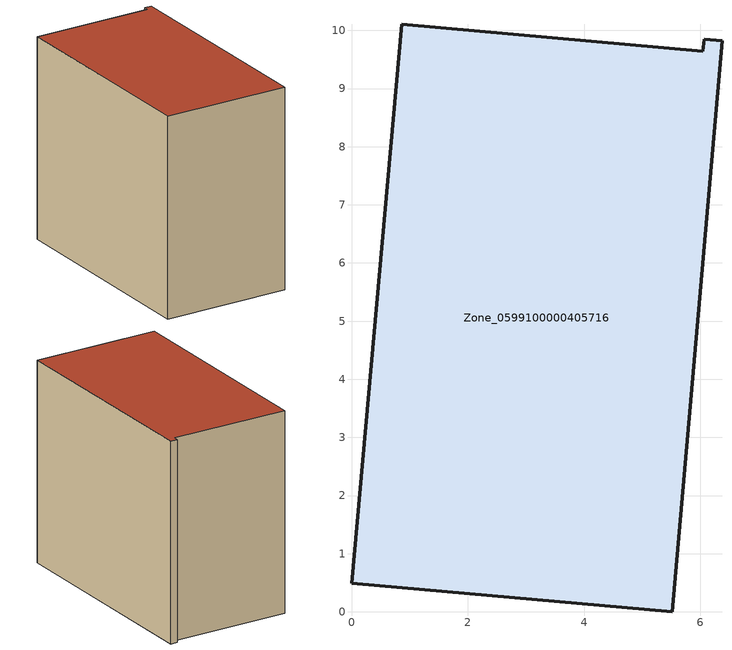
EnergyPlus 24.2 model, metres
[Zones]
Zone_0599100000405716
 floor ground (C_G): 5.52,0 0,0.49 0.86,10.11 6.04,9.64 6.07,9.85 6.37,9.82 z0
 wall outside (C_F): 0,0.49 5.52,0 6.37,9.82 6.07,9.85 6.04,9.64 0.86,10.11 0,0.49 z0:8.78
 roof outside (C_R): 0.86,10.11 0,0.49 5.52,0 6.37,9.82 6.07,9.85 6.04,9.64 z8.78
[BUILDING]
Pand.0599100000405716: North Axis=0; Terrain=City; Loads Convergence Tolerance Value=0.04; Temperature Convergence Tolerance Value=0.4; Solar Distribution=FullExterior; Maximum Number of Warmup Days=25; Minimum Number of Warmup Days=1
[Site:Location]
Rotterdam.The.Hague.AP_ZH_NLD Design_Conditions: Latitude=51.96; Longitude=4.45; Time Zone=1; Elevation=-4.5
[SITE:GROUNDTEMPERATURE:BUILDINGSURFACE]
18, 18, 18, 18, 18, 18, 18, 18, 18, 18, 18, 18
[MATERIAL] Thermal Absorptance=0.9; Solar Absorptance=0.7; Visible Absorptance=0.7
Name | Roughness | Thickness | Conductivity | Density | Specific Heat
G.TC.1992-2005 | MediumSmooth | 0.15 | 0.06 | 540 | 1210
F.TC.1992-2005 | Rough | 0.3 | 0.12 | 1920 | 840
R.TC.1992-2005 | MediumRough | 0.2 | 0.08 | 1500 | 1000
[CONSTRUCTION]
C_G: G.TC.1992-2005
C_F: F.TC.1992-2005
C_R: R.TC.1992-2005
[ZONE]
Zone_0599100000405716: Type=1; Multiplier=1; Ceiling Height=Autocalculate; Volume=Autocalculate; Floor Area=autocalculate; Part of Total Floor Area=Yes
[ZONEINFILTRATION:DESIGNFLOWRATE]
Infil_Zone_0599100000405716: Zone or ZoneList or Space or SpaceList=Zone_0599100000405716; Schedule=AlwaysOn; Design Flow Rate Calculation Method=Flow/Area; Flow Rate per Floor Area=0.0015; Constant Term Coefficient=1; Temperature Term Coefficient=0; Velocity Term Coefficient=0; Velocity Squared Term Coefficient=0
[HVACTEMPLATE:ZONE:IDEALLOADSAIRSYSTEM]
Zone_0599100000405716: Maximum Heating Supply Air Temperature=50; Minimum Cooling Supply Air Temperature=13; Maximum Heating Supply Air Humidity Ratio=0.0156; Minimum Cooling Supply Air Humidity Ratio=0.0077; Heating Limit=NoLimit; Cooling Limit=NoLimit; Dehumidification Control Type=ConstantSensibleHeatRatio; Cooling Sensible Heat Ratio=0.7; Dehumidification Setpoint=60; Humidification Control Type=None; Humidification Setpoint=30; Outdoor Air Method=None; Outdoor Air Flow Rate per Person=0.00944; Outdoor Air Flow Rate per Zone Floor Area=0; Outdoor Air Flow Rate per Zone=0; Demand Controlled Ventilation Type=None; Outdoor Air Economizer Type=NoEconomizer; Heat Recovery Type=None; Sensible Heat Recovery Effectiveness=0.7; Latent Heat Recovery Effectiveness=0.65
[ZONECONTROL:THERMOSTAT]
ThermostatControl_Zone_0599100000405716: Zone or ZoneList=Zone_0599100000405716; Control Type Schedule=DualSetpointControlType; Control 1=Thermostat_Zone_0599100000405716; Temperature Difference Between Cutout And Setpoint=0
[THERMOSTATSETPOINT:DUALSETPOINT]
Thermostat_Zone_0599100000405716: Heating Setpoint Temperature Schedule=HeatingSetpoint_Zone_0599100000405716; Cooling Setpoint Temperature Schedule=CoolingSetpoint_Zone_0599100000405716
[SCHEDULE:COMPACT]
HeatingSetpoint_Zone_0599100000405716: Through: 12/31, For: AllDays, Until: 24:00, 21
CoolingSetpoint_Zone_0599100000405716: Through: 12/31, For: AllDays, Until: 24:00, 24
DualSetpointControlType: Through: 12/31, For: AllDays, Until: 24:00, 4
AlwaysOn: Through: 12/31, For: AllDays, Until: 24:00, 1
